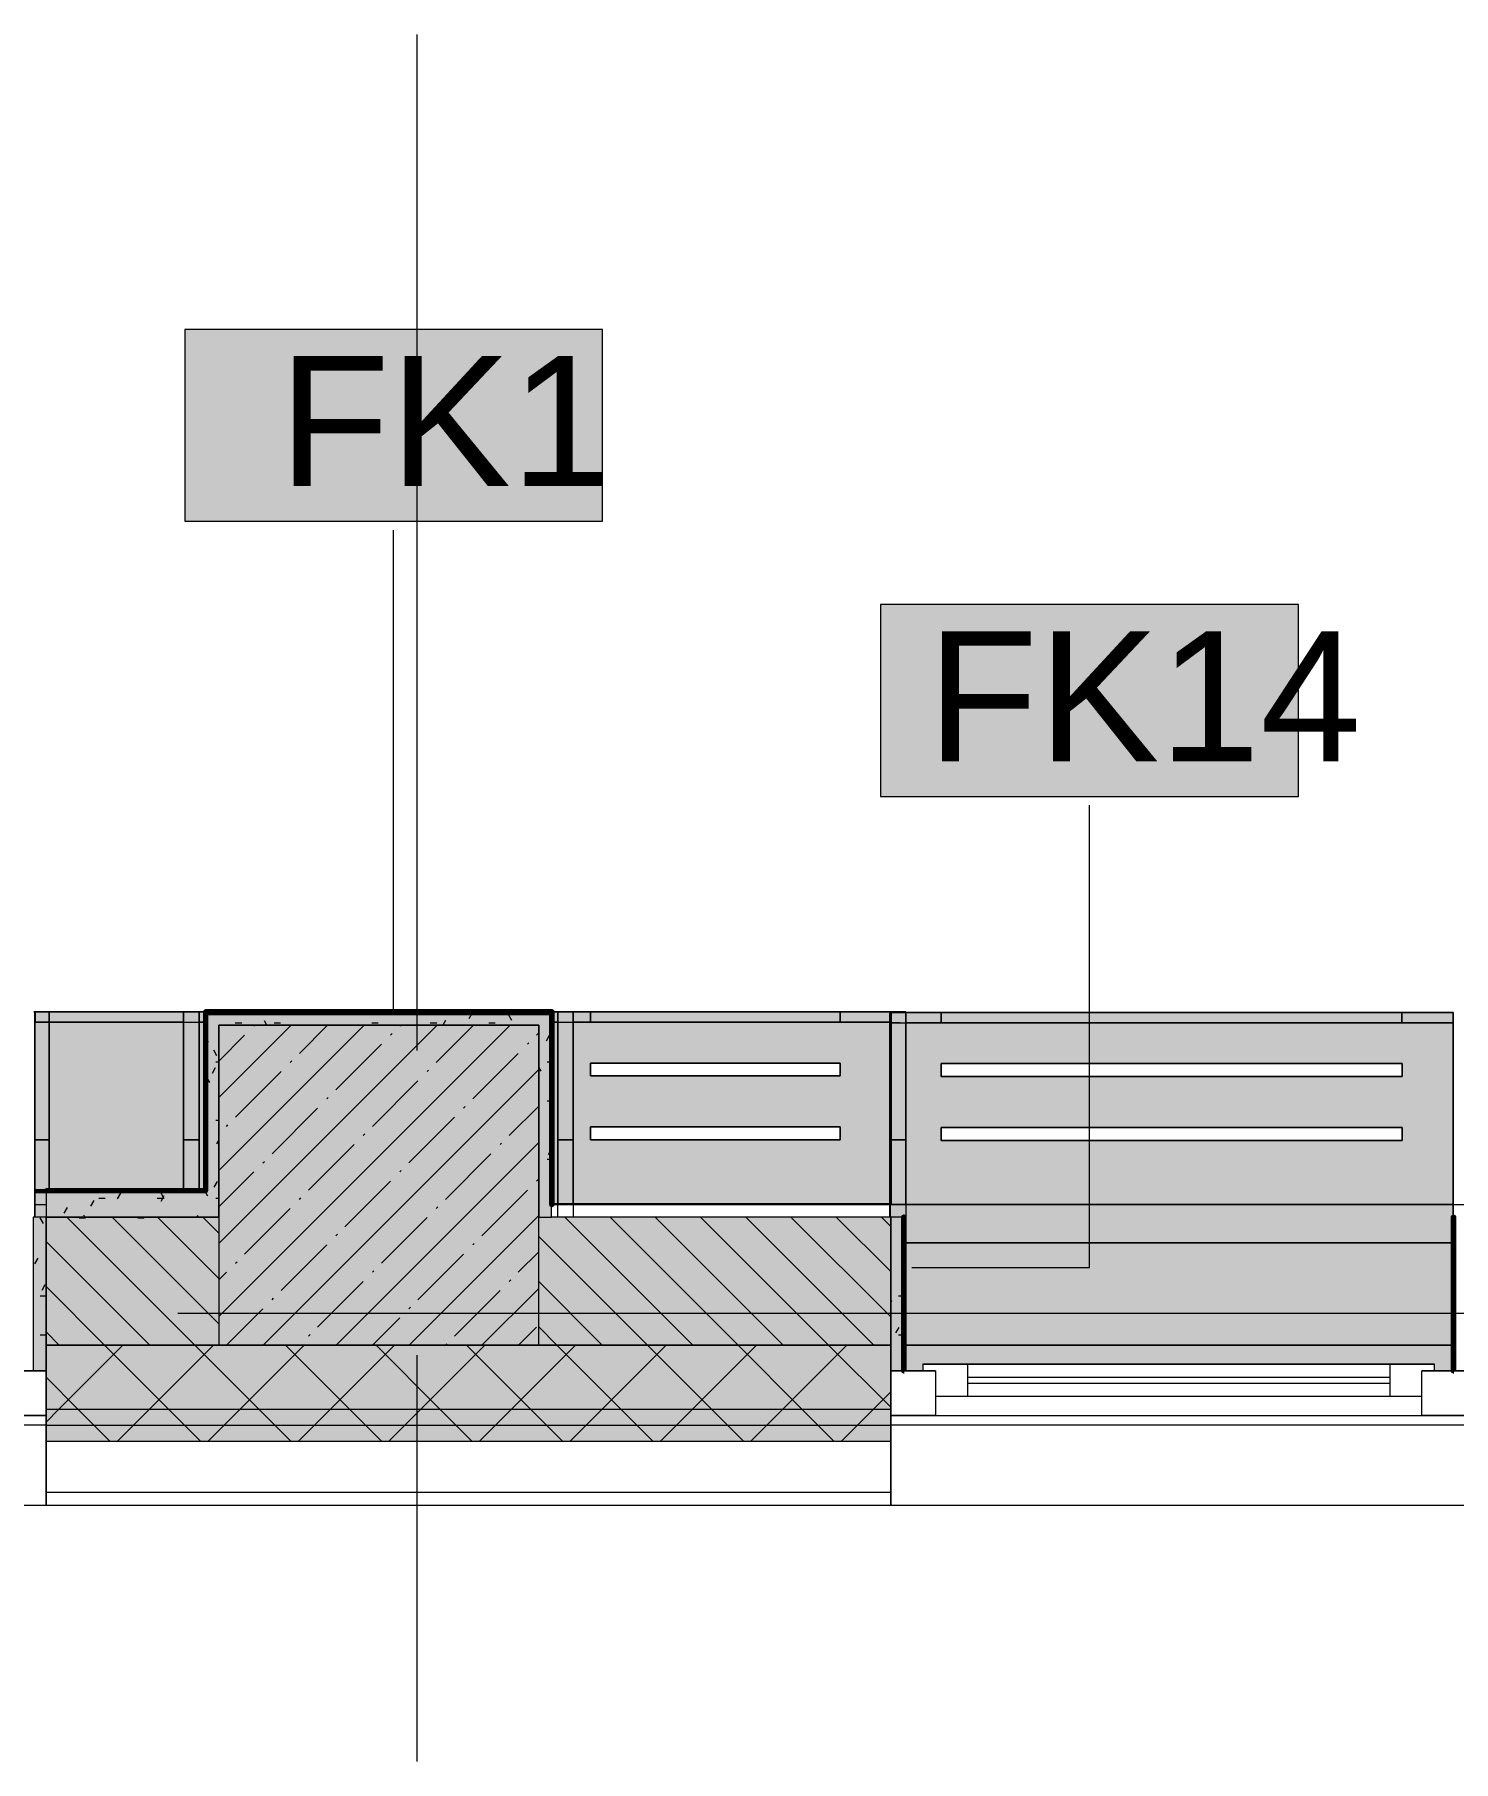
# Model space of a CAD drawing. Header units: millimetres. Extents: x -3817 to 677485, y -22715 to 103890.
# Drawn here: x 632248 to 634465, y 4776 to 7475 of the extents above; entities that cross this region are included whole.
import ezdxf

# ---------------------------------------------------------------- set-up
doc = ezdxf.new("R2010")
doc.units = ezdxf.units.MM
doc.layers.add('PDF _Геометрия', color=7, linetype='Continuous', true_color=0x1d1d1d)
doc.layers.add('PDF _Сплошная заливка', color=7, linetype='Continuous', true_color=0xffffff)
doc.layers.add('PDF _Текст', color=7, linetype='Continuous')
doc.styles.add('PDF GOST-Common', font='arial.ttf')

msp = doc.modelspace()

# ---------------------------------------------------------------- hatches: boundary and pattern name
at = {"layer": 'PDF _Сплошная заливка', "true_color": 0xeae6de, "transparency": 33554559}
for points in [[(632265.5, 5626.9), (632265.5, 5667.9), (632514.5, 5667.9), (632514.5, 5947.8), (632248.3, 5947.8), (632248.3, 5626.9)], [(633635.5, 5386.9), (633635.5, 5396.9), (634435.5, 5396.9), (634435.5, 5386.9), (634464.5, 5386.9), (634464.5, 5586.9), (633606.5, 5586.9), (633606.5, 5386.9)]]:
    msp.add_hatch(color=254, dxfattribs=at).paths.add_polyline_path(points)
at = {"layer": 'PDF _Сплошная заливка', "transparency": 33554559}
for points in [[(633035.5, 5926.9), (633055.5, 5926.9), (633055.5, 5946.9), (632535.5, 5946.9), (632535.5, 5926.9), (632739.8, 5926.9)], [(632535.5, 5426.9), (633035.5, 5426.9), (633035.5, 5926.9), (632535.5, 5926.9), (632535.5, 5520.7)]]:
    msp.add_hatch(color=256, dxfattribs=at).paths.add_polyline_path(points)
at = {"layer": 'PDF _Сплошная заливка', "true_color": 0xeae6de, "transparency": 33554559}
h = msp.add_hatch(color=254, dxfattribs=at)
h.paths.add_polyline_path([(633056.5, 5647.9), (633586.5, 5647.9), (633586.5, 5947.8), (633056.5, 5946.9), (633056.5, 5652.2)], flags=0)
h.paths.add_polyline_path([(633116.2, 5747.8), (633116.2, 5767.8), (633506.5, 5767.8), (633506.5, 5747.8), (633468.1, 5747.8)], flags=0)
h.paths.add_polyline_path([(633506.5, 5847.8), (633116.2, 5847.8), (633116.2, 5867.8), (633506.5, 5867.8)], flags=0)
h = msp.add_hatch(color=254, dxfattribs=at)
h.paths.add_polyline_path([(633606.5, 5586.9), (634464.5, 5586.9), (634464.5, 5946.8), (633584.2, 5946.8), (633585.5, 5626.9), (633606.5, 5626.9)], flags=0)
h.paths.add_polyline_path([(633664.2, 5746.8), (633664.2, 5766.8), (634384.7, 5766.8), (634384.7, 5746.8), (634196.5, 5746.8)], flags=0)
h.paths.add_polyline_path([(633664.2, 5846.8), (633664.2, 5866.8), (634384.7, 5866.8), (634384.7, 5846.8), (634196.5, 5846.8)], flags=0)
at = {"layer": 'PDF _Сплошная заливка', "transparency": 33554559}
h = msp.add_hatch(color=256, dxfattribs=at)
h.paths.add_polyline_path([(632265.5, 5626.9), (632535.5, 5626.9), (632535.5, 5666.9), (632265.5, 5666.9)], flags=0)
h.paths.add_polyline_path([(629098, 5626.9), (629265.4, 5626.9), (629265.4, 5666.9), (628185.5, 5666.9), (628185.5, 5626.9), (628369.6, 5626.9)], flags=0)
h = msp.add_hatch(color=256, dxfattribs=at)
h.paths.add_polyline_path([(636385.5, 5426.9), (636385.5, 5626.9), (636310.5, 5626.9), (636310.5, 5426.9), (636381.5, 5426.9)], flags=0)
h.paths.add_polyline_path([(635385.5, 5426.9), (635385.5, 5626.9), (634485.5, 5626.9), (634485.5, 5426.9), (634924.8, 5426.9)], flags=0)
h.paths.add_polyline_path([(633585.5, 5426.9), (633585.5, 5626.9), (633035.5, 5626.9), (633035.5, 5426.9), (633468.1, 5426.9)], flags=0)
h.paths.add_polyline_path([(632265.5, 5426.9), (632535.5, 5426.9), (632535.5, 5626.9), (632265.5, 5626.9), (632265.5, 5520.7)], flags=0)
h.paths.add_polyline_path([(629265.5, 5426.9), (629265.5, 5626.9), (628165.5, 5626.9), (628165.5, 5426.9), (629098, 5426.9)], flags=0)
h = msp.add_hatch(color=256, dxfattribs=at)
h.paths.add_polyline_path([(636885.5, 5326.9), (636887.1, 5326.9), (636885.5, 5426.9), (636285.5, 5426.9), (636285.5, 5326.9), (636385.5, 5326.9)], flags=0)
h.paths.add_polyline_path([(635385.5, 5326.9), (635385.5, 5426.9), (634485.5, 5426.9), (634485.5, 5326.9), (634924.8, 5326.9)], flags=0)
h.paths.add_polyline_path([(633585.5, 5326.9), (633585.5, 5426.9), (632265.5, 5426.9), (632265.5, 5326.9), (633468.1, 5326.9)], flags=0)
h.paths.add_polyline_path([(629098, 5326.9), (629265.5, 5326.9), (629265.5, 5426.9), (627885.5, 5426.9), (627885.5, 5326.9), (628369.6, 5326.9)], flags=0)
h = msp.add_hatch(color=256, dxfattribs=at)
h.paths.add_polyline_path([(636987.1, 5276.9), (636987.1, 5326.9), (636285.5, 5326.9), (636285.5, 5276.9), (636887.1, 5276.9)], flags=0)
h.paths.add_polyline_path([(635385.5, 5276.9), (635385.5, 5326.9), (634485.5, 5326.9), (634485.5, 5276.9), (634924.8, 5276.9)], flags=0)
h.paths.add_polyline_path([(633585.5, 5276.9), (633585.5, 5326.9), (632265.5, 5326.9), (632265.5, 5276.9), (633468.1, 5276.9)], flags=0)
h.paths.add_polyline_path([(629098, 5276.9), (629265.5, 5276.9), (629265.5, 5326.9), (627885.5, 5326.9), (627885.5, 5276.9), (628369.6, 5276.9)], flags=0)

# ---------------------------------------------------------------- linework, layer by layer
at = {"layer": 'PDF _Геометрия', "color": 253, "lineweight": 9, "true_color": 0xaaaaaa}
for points in [[(632845.5, 5887.5), (632845.5, 7475)], [(632471.4, 5476.9), (634245.5, 5476.9), (636745.5, 5476.9)], [(632845.5, 4776.3), (632845.5, 5411.3)], [(632265.5, 5386.9), (632195.5, 5386.9)], [(633655.5, 5386.9), (633585.5, 5386.9)], [(633705.5, 5376.9), (634365.5, 5376.9)], [(634485.5, 5386.9), (634415.5, 5386.9)], [(634365.5, 5366.9), (633705.5, 5366.9)], [(629265.5, 5316.9), (632265.5, 5316.9)], [(633585.5, 5316.9), (634485.5, 5316.9)]]:
    msp.add_lwpolyline(points, dxfattribs=at)
at = {"layer": 'PDF _Геометрия', "color": 7, "lineweight": 9}
for points in [[(633135.4, 7014.3), (632482.3, 7014.3), (632482.3, 6714.3), (633135.4, 6714.3)], [(634222.8, 6584.4), (633569.7, 6584.4), (633569.7, 6284.4), (634222.8, 6284.4)], [(633035.5, 5926.9), (632535.5, 5926.9), (632535.5, 5426.9), (633035.5, 5426.9)], [(633585.5, 5426.9), (632265.5, 5426.9)]]:
    msp.add_lwpolyline(points, close=True, dxfattribs=at)
for points in [[(632808.8, 5947.4), (632808.8, 6700.4)], [(633618.7, 5548), (633896.3, 5548), (633896.3, 6270.5)], [(632515.5, 5946.9), (632515.5, 5667.9)], [(632515.5, 5666.9), (632265.5, 5666.9)], [(633035.5, 5626.9), (633055.5, 5626.9)], [(632265.5, 5326.9), (633585.5, 5326.9)], [(632265.5, 5301.9), (633585.5, 5301.9)], [(632265.5, 5276.9), (633585.5, 5276.9)], [(632265.5, 5196.9), (633585.5, 5196.9)]]:
    msp.add_lwpolyline(points, dxfattribs=at)
at = {"layer": 'PDF _Геометрия', "color": 8, "lineweight": 9, "true_color": 0x808080}
for points in [[(632270.4, 5947.9), (632246.4, 5947.9)], [(632270.4, 5947.9), (632246.4, 5947.9)], [(632248.3, 5947.8), (632248.3, 5626.9)], [(632270.4, 5947.8), (632480.6, 5947.8)], [(632504.6, 5947.9), (632480.6, 5947.9)], [(632504.6, 5947.9), (632480.6, 5947.9)], [(633036.5, 5947.8), (633065.4, 5947.8)], [(633089.4, 5947.9), (633065.4, 5947.9)], [(633089.4, 5947.9), (633065.4, 5947.9)], [(633609.4, 5947.9), (633585.4, 5947.9)], [(633609.4, 5947.9), (633585.4, 5947.9)], [(634464.5, 5946.8), (634464.5, 5930.8)], [(633116.2, 5847.8), (633116.2, 5867.8), (633506.5, 5867.8), (633506.5, 5847.8)], [(633116.2, 5847.8), (633506.5, 5847.8), (633506.5, 5867.8), (633116.2, 5867.8)], [(633664.2, 5846.8), (633664.2, 5866.8), (634384.7, 5866.8), (634384.7, 5846.8)], [(633664.2, 5846.8), (634384.7, 5846.8), (634384.7, 5866.8), (633664.2, 5866.8)], [(633116.2, 5747.8), (633116.2, 5767.8), (633506.5, 5767.8), (633506.5, 5747.8)], [(633116.2, 5747.8), (633506.5, 5747.8), (633506.5, 5767.8), (633116.2, 5767.8)], [(633664.2, 5746.8), (633664.2, 5766.8), (634384.7, 5766.8), (634384.7, 5746.8)], [(633664.2, 5746.8), (634384.7, 5746.8), (634384.7, 5766.8), (633664.2, 5766.8)], [(633635.5, 5386.9), (633606.5, 5386.9)]]:
    msp.add_lwpolyline(points, close=True, dxfattribs=at)
for points in [[(632548.6, 5947.8), (632248.3, 5947.8), (632548.6, 5947.8)], [(632504.6, 5947.8), (632548.6, 5947.8), (632504.6, 5947.8)], [(634464.5, 5386.9), (634435.5, 5386.9), (634464.5, 5386.9), (634464.5, 5586.9), (633606.5, 5586.9), (634464.5, 5586.9), (634464.5, 5946.8), (633584.2, 5946.8), (633584.2, 5626.9), (633584.2, 5647.9), (633056.5, 5647.9), (633586.5, 5647.9), (633586.5, 5947.8), (633036.2, 5947.8), (633586.5, 5947.8)], [(633089.4, 5947.8), (633585.4, 5947.8), (633089.4, 5947.8)], [(633116.5, 5947.8), (633506.5, 5947.8), (633116.5, 5947.8)], [(633586.5, 5946.8), (634464.5, 5946.8), (634464.5, 5626.9)], [(633609.4, 5946.8), (634464.5, 5946.8), (633609.4, 5946.8)], [(633664.5, 5946.8), (634384.1, 5946.8), (633664.5, 5946.8)], [(633065.4, 5626.9), (633065.4, 5647.9)], [(633089.4, 5647.9), (633089.4, 5626.9)]]:
    msp.add_lwpolyline(points, dxfattribs=at)
at = {"layer": 'PDF _Геометрия', "color": 254, "lineweight": 9, "true_color": 0xeae9e7}
for points in [[(632270.4, 5931.8), (632248.6, 5931.8), (632248.6, 5947.8)], [(632480.6, 5931.8), (632504.6, 5931.8)], [(633065.4, 5931.8), (633089.4, 5931.8)], [(633586.5, 5930.8), (633597, 5930.8)], [(633600.2, 5930.8), (633609.4, 5930.8)]]:
    msp.add_lwpolyline(points, dxfattribs=at)
at = {"layer": 'PDF _Геометрия', "color": 254, "lineweight": 9, "true_color": 0xd5d3cf}
for points in [[(632248.6, 5947.8), (632248.6, 5931.8), (632270.4, 5931.8), (632270.4, 5947.8)], [(632270.4, 5931.8), (632270.4, 5947.8), (632270.4, 5931.8)], [(632480.6, 5947.8), (632480.6, 5931.8), (632504.6, 5931.8), (632504.6, 5947.8)], [(632480.6, 5931.8), (632480.6, 5947.8), (632480.6, 5931.8)], [(632504.6, 5931.8), (632504.6, 5947.8), (632504.6, 5931.8)], [(633065.4, 5947.8), (633065.4, 5931.8), (633065.4, 5947.8), (633065.4, 5931.8), (633089.4, 5931.8), (633089.4, 5947.8)], [(633586.5, 5944.6), (633586.5, 5946.8)], [(633586.5, 5931.8), (633586.5, 5944)], [(633600.2, 5930.8), (633609.4, 5930.8), (633609.4, 5946.8)], [(633609.4, 5946.8), (633609.4, 5930.8), (633609.4, 5946.8)], [(633664.5, 5946.8), (633664.5, 5930.8), (633664.5, 5946.8)], [(633597, 5930.8), (633586.5, 5930.8)]]:
    msp.add_lwpolyline(points, dxfattribs=at)
at = {"layer": 'PDF _Геометрия', "color": 254, "lineweight": 9, "true_color": 0xdfdfdf}
for points in [[(632270.4, 5947.8), (632248.6, 5947.8)], [(632504.6, 5947.8), (632480.6, 5947.8)], [(633089.4, 5947.8), (633065.4, 5947.8)], [(633609.4, 5946.8), (633586.5, 5946.8)], [(633089.4, 5646.9), (633065.4, 5646.9)]]:
    msp.add_lwpolyline(points, dxfattribs=at)
at = {"layer": 'PDF _Геометрия', "color": 9, "lineweight": 9, "true_color": 0xbfbfbf}
for points in [[(632248.6, 5947.8), (632270.4, 5947.8)], [(632480.6, 5947.8), (632504.6, 5947.8)], [(633065.4, 5947.8), (633089.4, 5947.8)], [(633586.5, 5946.8), (633609.4, 5946.8)]]:
    msp.add_lwpolyline(points, dxfattribs=at)
at = {"layer": 'PDF _Геометрия', "color": 231, "lineweight": 70, "true_color": 0xff80c0}
msp.add_lwpolyline([(632515.5, 5946.9), (633055.5, 5946.9), (633055.5, 5646.9), (633056.5, 5646.9), (633056.5, 5946.9), (633056.5, 5947.9), (632515.5, 5947.9), (632514.5, 5947.9), (632514.5, 5667.9), (632265.5, 5667.9), (632265.5, 5666.9)], dxfattribs=at)
at = {"layer": 'PDF _Геометрия', "color": 9, "lineweight": 9, "true_color": 0xc0c0c0}
for points in [[(632535.5, 5626.9), (632265.5, 5626.9), (632265.5, 5426.9), (632265.5, 5176.9), (633585.5, 5176.9), (633585.5, 5426.9), (633585.5, 5626.9), (633055.5, 5626.9), (633055.5, 5926.9), (633055.5, 5946.9), (632535.5, 5946.9), (632515.5, 5946.9)], [(632265.5, 5666.9), (632265.5, 5626.9), (632535.5, 5626.9), (632535.5, 5666.9), (632535.5, 5926.9), (633035.5, 5926.9), (633035.5, 5626.9)], [(633055.5, 5646.9), (633584.2, 5646.9), (633089.4, 5646.9)], [(633065.4, 5646.9), (633056.5, 5646.9)], [(634464.5, 5646.9), (634506.2, 5646.9), (634490.2, 5646.9)], [(629265.5, 5386.9), (629265.5, 5176.9), (632265.5, 5176.9), (632265.5, 5386.9)], [(633585.5, 5386.9), (633585.5, 5176.9), (634485.5, 5176.9), (634485.5, 5386.9)]]:
    msp.add_lwpolyline(points, dxfattribs=at)
at = {"layer": 'PDF _Геометрия', "color": 231, "lineweight": 9, "true_color": 0xff80c0}
msp.add_lwpolyline([(632265.5, 5666.9), (632515.5, 5666.9), (632515.5, 5667.9), (632515.5, 5946.9)], dxfattribs=at)
at = {"layer": 'PDF _Геометрия', "color": 253, "lineweight": 9, "true_color": 0xaba79f}
for points in [[(632270.4, 5947.8), (632270.4, 5667.9), (632270.4, 5931.8)], [(632480.6, 5931.8), (632480.6, 5667.7), (632480.6, 5947.8)], [(632504.6, 5947.8), (632504.6, 5667.8), (632504.6, 5931.8)], [(633065.4, 5931.8), (633065.4, 5647.9), (633065.4, 5947.8)], [(633089.4, 5947.8), (633089.4, 5647.9), (633089.4, 5931.8)], [(633584.2, 5651.3), (633584.2, 5945)], [(633586.5, 5944), (633586.5, 5647.9), (633584.2, 5647.9), (633584.2, 5650.7)], [(633586.5, 5946.8), (633586.5, 5944.6)], [(633609.4, 5946.8), (633609.4, 5607.9), (633606.5, 5607.9)], [(632270.4, 5931.8), (632270.4, 5747.9), (632270.4, 5931.8)], [(632480.6, 5931.8), (632480.6, 5747.9), (632480.6, 5931.8)], [(632504.6, 5931.8), (632514.5, 5931.8), (632504.6, 5931.8)], [(632504.6, 5931.8), (632504.6, 5747.9), (632504.6, 5931.8)], [(633065.4, 5931.8), (633065.4, 5747.9), (633065.4, 5931.8)], [(633089.4, 5931.8), (633584.2, 5931.8), (633089.4, 5931.8)], [(633089.4, 5931.8), (633089.4, 5747.9), (633089.4, 5931.8)], [(633116.5, 5931.8), (633506.5, 5931.8), (633116.5, 5931.8)], [(633609.4, 5646.9), (633609.4, 5930.8)], [(633609.4, 5930.8), (633609.4, 5747.9), (633609.4, 5930.8)], [(633585.4, 5626.9), (633585.4, 5647.9)], [(634464.5, 5626.9), (634464.5, 5586.9), (633606.5, 5586.9), (634464.5, 5586.9), (634464.5, 5386.9)]]:
    msp.add_lwpolyline(points, dxfattribs=at)
at = {"layer": 'PDF _Геометрия', "color": 253, "lineweight": 9, "true_color": 0x9b9b9b}
for points in [[(632931.2, 5945.3), (632926.2, 5936.6)], [(632952, 5945.2), (632951, 5946.9)], [(632993.6, 5934), (632988.6, 5942.7)], [(633037.7, 5946.9), (633035.8, 5943.6)], [(632561.2, 5930.7), (632571.3, 5930.7)], [(632610.6, 5926.9), (632606.8, 5933.5)], [(632622.2, 5930.7), (632632.2, 5930.7)], [(632774.6, 5930.7), (632784.6, 5930.7)], [(632866, 5930.7), (632876.1, 5930.7)], [(632889.6, 5934.1), (632885.4, 5926.9)], [(632957.5, 5930.7), (632967.5, 5930.7)], [(633052, 5910.7), (633047, 5902)], [(632518.9, 5901.8), (632515.5, 5895.8)], [(632532.6, 5879), (632527.6, 5887.8)], [(632530.1, 5860.1), (632525.1, 5851.4)], [(632530.7, 5869.7), (632535.5, 5869.7)], [(633039.3, 5854.8), (633035.5, 5861.5)], [(633048.9, 5869.7), (633055.5, 5869.7)], [(632521.5, 5837.4), (632516.4, 5846.1)], [(633048.9, 5808.8), (633055.5, 5808.8)], [(632530.7, 5778.3), (632535.5, 5778.3)], [(633055.5, 5794.7), (633054.1, 5792.3)], [(632535.5, 5747.5), (632532.1, 5741.7)], [(633055, 5733), (633050, 5724.3)], [(633048.9, 5717.3), (633055.5, 5717.3)], [(632533.1, 5682.4), (632528, 5673.7)], [(632298.5, 5641.9), (632293.5, 5633.2)], [(632340.1, 5653), (632335.1, 5644.3)], [(632347.9, 5656.4), (632357.9, 5656.4)], [(632381.8, 5664.2), (632376.7, 5655.5)], [(632408.8, 5666.8), (632408.8, 5666.9)], [(632439.3, 5656.4), (632449.4, 5656.4)], [(632449.8, 5660.1), (632444.8, 5651.4)], [(632450.4, 5655.6), (632445.4, 5664.3)], [(632514.6, 5666.4), (632514.2, 5667.1)], [(632518.5, 5659.7), (632514.3, 5666.9)], [(632530.7, 5656.4), (632535.5, 5656.4)], [(632261.6, 5617), (632256.6, 5625.7)], [(632317.4, 5625.9), (632327.4, 5625.9)], [(632326.3, 5626.9), (632324.6, 5629.8)], [(632408.8, 5625.9), (632418.9, 5625.9)], [(632502.6, 5629.6), (632501, 5626.9)], [(632252.8, 5562.7), (632247.7, 5554)], [(632263.9, 5521), (632258.9, 5512.3)], [(632256.4, 5504), (632265.5, 5504)], [(632265.5, 5488.3), (632264.7, 5489.6)], [(633587, 5496.2), (633585.5, 5493.5)], [(633597.5, 5504), (633605.5, 5504)], [(633598.2, 5454.6), (633593.2, 5445.9)], [(632256.4, 5443), (632265.5, 5443)], [(633597.5, 5443), (633605.5, 5443)]]:
    msp.add_lwpolyline(points, dxfattribs=at)
at = {"layer": 'PDF _Геометрия', "color": 254, "lineweight": 9, "true_color": 0xd5d3cf}
for points in [[(633089.4, 5931.8), (633089.4, 5947.8)], [(633116.5, 5931.8), (633116.5, 5947.8)], [(633506.5, 5947.8), (633506.5, 5931.8)], [(634384.1, 5946.8), (634384.1, 5930.8)], [(632270.4, 5747.9), (632248.3, 5747.9)], [(632504.6, 5747.9), (632480.6, 5747.9)], [(633089.4, 5747.9), (633065.4, 5747.9)], [(633609.4, 5747.9), (633586.5, 5747.9)]]:
    msp.add_lwpolyline(points, close=True, dxfattribs=at)
at = {"layer": 'PDF _Геометрия', "color": 254, "lineweight": 9, "true_color": 0xe0ddd7}
msp.add_lwpolyline([(633584.5, 5931.8), (633584.5, 5943.3)], dxfattribs=at)
at = {"layer": 'PDF _Геометрия', "color": 9, "lineweight": 9, "true_color": 0xc1bbaf}
for points in [[(633584.5, 5943.3), (633584.5, 5930.8)], [(633585.4, 5930.8), (633585.4, 5649.5), (633585.4, 5944.2)], [(633585.4, 5747.9), (633585.4, 5930.8), (633585.4, 5747.9)]]:
    msp.add_lwpolyline(points, dxfattribs=at)
at = {"layer": 'PDF _Геометрия', "color": 7, "lineweight": 9, "true_color": 0xefeeeb}
for points in [[(633585.4, 5944.2), (633585.4, 5931.8)], [(633585.4, 5944.2), (633585.4, 5931.8), (633585.4, 5944.2)]]:
    msp.add_lwpolyline(points, dxfattribs=at)
at = {"layer": 'PDF _Геометрия', "color": 7, "lineweight": 9, "true_color": 0xf4f4f3}
for points in [[(633586.5, 5944.6), (633586.5, 5946.8)], [(633586.5, 5931.8), (633586.5, 5944)]]:
    msp.add_lwpolyline(points, dxfattribs=at)
at = {"layer": 'PDF _Геометрия', "color": 253, "lineweight": 9, "true_color": 0xaba79f}
for points in [[(632270.4, 5931.8), (632480.6, 5931.8)], [(633056.5, 5931.8), (633065.4, 5931.8)], [(634464.5, 5930.8), (633609.4, 5930.8)], [(634384.1, 5930.8), (633664.5, 5930.8)]]:
    msp.add_lwpolyline(points, close=True, dxfattribs=at)
at = {"layer": 'PDF _Геометрия', "lineweight": 9}
for points in [[(632535.5, 5813.9), (632648.5, 5926.9)], [(632535.5, 5699.8), (632762.5, 5926.9)], [(632535.5, 5585.8), (632876.6, 5926.9)], [(632535.5, 5471.7), (632990.6, 5926.9)], [(632535.5, 5870.9), (632575.9, 5911.3)], [(632590.2, 5925.6), (632591.4, 5926.9)], [(632661.5, 5882.8), (632705.5, 5926.9)], [(632804, 5911.3), (632806.4, 5913.7)], [(632818.3, 5925.6), (632819.5, 5926.9)], [(632875.3, 5868.6), (632933.6, 5926.9)], [(633032.1, 5911.3), (633035.5, 5914.7)], [(632718.5, 5825.8), (632789.8, 5897.1)], [(633017.9, 5897.1), (633020.2, 5899.5)], [(632604.7, 5426.9), (633035.5, 5857.7)], [(632647.2, 5868.6), (632649.6, 5871)], [(632861.1, 5854.3), (632863.4, 5856.7)], [(632932.3, 5811.6), (633003.6, 5882.8)], [(632561.7, 5783), (632633, 5854.3)], [(632775.5, 5768.8), (632846.8, 5840.1)], [(632704.2, 5811.6), (632706.6, 5813.9)], [(632618.7, 5726), (632690, 5797.3)], [(632832.5, 5711.8), (632903.8, 5783)], [(632918.1, 5797.3), (632920.4, 5799.7)], [(632989.4, 5754.5), (633035.5, 5800.6)], [(632547.4, 5768.8), (632549.8, 5771.2)], [(632761.3, 5754.5), (632763.6, 5756.9)], [(632675.7, 5669), (632747, 5740.3)], [(632718.7, 5426.9), (633035.5, 5743.6)], [(632889.6, 5654.7), (632960.8, 5726)], [(632975.1, 5740.3), (632977.5, 5742.6)], [(632535.5, 5642.8), (632590.2, 5697.5)], [(632604.4, 5711.8), (632606.8, 5714.1)], [(632818.3, 5697.5), (632820.7, 5699.9)], [(632732.7, 5612), (632804, 5683.3)], [(632946.6, 5597.7), (633017.9, 5669)], [(633032.1, 5683.3), (633034.5, 5685.6)], [(632575.9, 5569.2), (632647.2, 5640.5)], [(632661.5, 5654.7), (632663.8, 5657.1)], [(632875.3, 5640.5), (632877.7, 5642.9)], [(632648.3, 5276.9), (632598.3, 5326.9), (632498.3, 5426.9), (632298.3, 5626.9)], [(632535.5, 5460.4), (632369, 5626.9)], [(632535.5, 5531.1), (632439.7, 5626.9)], [(632535.5, 5601.9), (632510.5, 5626.9)], [(632789.8, 5554.9), (632861.1, 5626.2)], [(632832.8, 5426.9), (633035.5, 5629.6)], [(633276.1, 5426.9), (633076.1, 5626.9)], [(633496.9, 5276.9), (633446.9, 5326.9), (633346.9, 5426.9), (633146.9, 5626.9)], [(633417.6, 5426.9), (633217.6, 5626.9)], [(633585.5, 5329.7), (633488.3, 5426.9), (633288.3, 5626.9)], [(633559, 5426.9), (633359, 5626.9)], [(633585.5, 5471.1), (633429.7, 5626.9)], [(633585.5, 5541.8), (633500.4, 5626.9)], [(633585.5, 5612.5), (633571.1, 5626.9)], [(632427.6, 5426.9), (632265.5, 5589)], [(632718.5, 5597.7), (632720.9, 5600.1)], [(633355.4, 5276.9), (633305.4, 5326.9), (633205.4, 5426.9), (633035.5, 5596.8)], [(632633, 5512.2), (632704.2, 5583.5)], [(632846.8, 5497.9), (632918.1, 5569.2)], [(632932.3, 5583.5), (632934.7, 5585.8)], [(633003.6, 5540.7), (633035.5, 5572.5)], [(632535.5, 5528.7), (632547.4, 5540.7)], [(632561.7, 5554.9), (632564, 5557.3)], [(632775.5, 5540.7), (632777.9, 5543.1)], [(632506.9, 5276.9), (632456.9, 5326.9), (632356.9, 5426.9), (632265.5, 5518.3)], [(632690, 5455.2), (632761.3, 5526.4)], [(632903.8, 5440.9), (632975.1, 5512.2)], [(632946.8, 5426.9), (633035.5, 5515.5)], [(632989.4, 5526.4), (632991.7, 5528.8)], [(633134.7, 5426.9), (633035.5, 5526.1)], [(632547.6, 5426.9), (632604.4, 5483.7)], [(632618.7, 5497.9), (632621.1, 5500.3)], [(632832.5, 5483.7), (632834.9, 5486)], [(632775.7, 5426.9), (632818.3, 5469.4)], [(633003.8, 5426.9), (633032.1, 5455.2)], [(633214, 5276.9), (633164, 5326.9), (633064, 5426.9), (633035.5, 5455.4)], [(632286.2, 5426.9), (632265.5, 5447.6)], [(632265.5, 5306.5), (632285.8, 5326.9), (632385.8, 5426.9)], [(632377.3, 5276.9), (632427.3, 5326.9), (632527.3, 5426.9)], [(632518.7, 5276.9), (632568.7, 5326.9), (632668.7, 5426.9)], [(632789.7, 5276.9), (632739.7, 5326.9), (632639.7, 5426.9)], [(632660.1, 5276.9), (632710.1, 5326.9), (632810.1, 5426.9)], [(632675.7, 5440.9), (632678.1, 5443.3)], [(632931.2, 5276.9), (632881.2, 5326.9), (632781.2, 5426.9)], [(632801.5, 5276.9), (632851.5, 5326.9), (632951.5, 5426.9)], [(632889.8, 5426.9), (632891.9, 5429)], [(633072.6, 5276.9), (633022.6, 5326.9), (632922.6, 5426.9)], [(632942.9, 5276.9), (632992.9, 5326.9), (633092.9, 5426.9)], [(633084.4, 5276.9), (633134.4, 5326.9), (633234.4, 5426.9)], [(633225.8, 5276.9), (633275.8, 5326.9), (633375.8, 5426.9)], [(633367.2, 5276.9), (633417.2, 5326.9), (633517.2, 5426.9)], [(632365.5, 5276.9), (632315.5, 5326.9), (632265.5, 5376.9)], [(633508.6, 5276.9), (633558.6, 5326.9), (633585.5, 5353.7)]]:
    msp.add_lwpolyline(points, dxfattribs=at)
at = {"layer": 'PDF _Геометрия', "color": 254, "lineweight": 9, "true_color": 0xe5e3df}
for points in [[(633597, 5930.8), (633600.2, 5930.8)], [(633609.4, 5646.9), (633585.4, 5646.9)]]:
    msp.add_lwpolyline(points, dxfattribs=at)
at = {"layer": 'PDF _Геометрия', "color": 9, "lineweight": 9, "true_color": 0xcbc7bf}
for points in [[(633600.2, 5930.8), (633597, 5930.8)], [(632248.3, 5666.9), (632265.5, 5666.9), (632265.5, 5626.9)], [(632248.3, 5646.9), (632265.5, 5646.9)], [(633584.2, 5646.9), (634464.5, 5646.9), (633610.9, 5646.9)]]:
    msp.add_lwpolyline(points, dxfattribs=at)
at = {"layer": 'PDF _Геометрия', "color": 231, "lineweight": 53, "true_color": 0xeaa7bf}
for points in [[(632248.3, 5667.9), (632265.5, 5667.9)], [(632265.5, 5666.9), (632248.3, 5666.9)]]:
    msp.add_lwpolyline(points, dxfattribs=at)
at = {"layer": 'PDF _Геометрия', "color": 9, "lineweight": 9, "true_color": 0xc0c0c0}
for points in [[(632265.5, 5386.9), (632265.5, 5626.9), (632245.5, 5626.9), (632245.5, 5386.9)], [(633605.5, 5386.9), (633605.5, 5626.9), (633585.5, 5626.9), (633585.5, 5386.9)]]:
    msp.add_lwpolyline(points, close=True, dxfattribs=at)
at = {"layer": 'PDF _Геометрия', "color": 7, "lineweight": 70, "true_color": 0xffd2ff}
for points in [[(633606.5, 5386.9), (633606.5, 5626.9), (633605.5, 5626.9), (633605.5, 5386.9)], [(634465.5, 5386.9), (634465.5, 5626.9), (634464.5, 5626.9), (634464.5, 5386.9)]]:
    msp.add_lwpolyline(points, close=True, dxfattribs=at)
at = {"layer": 'PDF _Геометрия', "color": 9, "lineweight": 9, "true_color": 0xcbc7bf}
msp.add_lwpolyline([(634464.5, 5426.9), (633606.5, 5426.9)], close=True, dxfattribs=at)
at = {"layer": 'PDF _Геометрия', "color": 253, "lineweight": 13, "true_color": 0xaaaaaa}
for points in [[(632195.5, 5316.9), (632195.5, 5386.9), (632265.5, 5386.9), (632265.5, 5316.9)], [(633585.5, 5316.9), (633585.5, 5386.9), (633655.5, 5386.9), (633655.5, 5316.9)], [(634435.5, 5396.9), (633635.5, 5396.9), (633635.5, 5386.9), (633655.5, 5386.9), (633655.5, 5346.9), (634415.5, 5346.9), (634415.5, 5386.9), (634435.5, 5386.9)], [(634415.5, 5316.9), (634415.5, 5386.9), (634485.5, 5386.9), (634485.5, 5316.9)]]:
    msp.add_lwpolyline(points, close=True, dxfattribs=at)
for points in [[(633635.5, 5396.9), (634435.5, 5396.9)], [(633705.5, 5396.9), (633705.5, 5346.9)], [(634365.5, 5396.9), (634365.5, 5346.9)]]:
    msp.add_lwpolyline(points, dxfattribs=at)
at = {"layer": 'PDF _Геометрия', "color": 116, "lineweight": 13, "true_color": 0x008040}
for points in [[(632265.5, 5301.9), (629265.5, 5301.9)], [(634485.5, 5301.9), (633585.5, 5301.9)]]:
    msp.add_lwpolyline(points, dxfattribs=at)
at = {"layer": 'PDF _Сплошная заливка', "lineweight": 9, "transparency": 33554559}
for points in [[(633135.4, 7014.3), (632482.3, 7014.3), (633135.4, 6714.3), (632482.3, 6714.3)], [(634222.8, 6584.4), (633569.7, 6584.4), (634222.8, 6284.4), (633569.7, 6284.4)]]:
    msp.add_solid(points, dxfattribs=at)
at = {"layer": 'PDF _Сплошная заливка', "lineweight": 35, "transparency": 33554559}
for points in [[(632535.5, 5666.9), (632535.5, 5946.9), (632515.5, 5666.9), (632515.5, 5946.9)], [(633055.5, 5626.9), (633055.5, 5926.9), (633035.5, 5626.9), (633035.5, 5926.9)], [(632265.5, 5386.9), (632265.5, 5626.9), (632245.5, 5386.9), (632245.5, 5626.9)], [(633605.5, 5386.9), (633605.5, 5626.9), (633585.5, 5386.9), (633585.5, 5626.9)]]:
    msp.add_solid(points, dxfattribs=at)
at = {"layer": 'PDF _Сплошная заливка', "color": 254, "lineweight": 35, "true_color": 0xffb9dc, "transparency": 33554559}
for points in [[(633055.5, 5946.9), (633056.5, 5947.9), (632739.8, 5946.9)], [(632515.5, 5666.9), (632514.5, 5667.9), (632265.5, 5666.9)]]:
    msp.add_solid(points, dxfattribs=at)
at = {"layer": 'PDF _Сплошная заливка', "color": 254, "lineweight": 35, "true_color": 0xeac4cd, "transparency": 33554559}
msp.add_solid([(632265.5, 5666.9), (632265.5, 5667.9), (632248.3, 5666.9)], dxfattribs=at)

# ---------------------------------------------------------------- texts
at = {"layer": 'PDF _Текст', "char_height": 203.2, "attachment_point": 4, "style": 'PDF GOST-Common'}
for s, insert in [('FK1', (632629.4, 6870.9)), ('FK14', (633642.5, 6441))]:
    msp.add_mtext(s, dxfattribs=dict(at, insert=insert))

doc.saveas('drawing.dxf')
